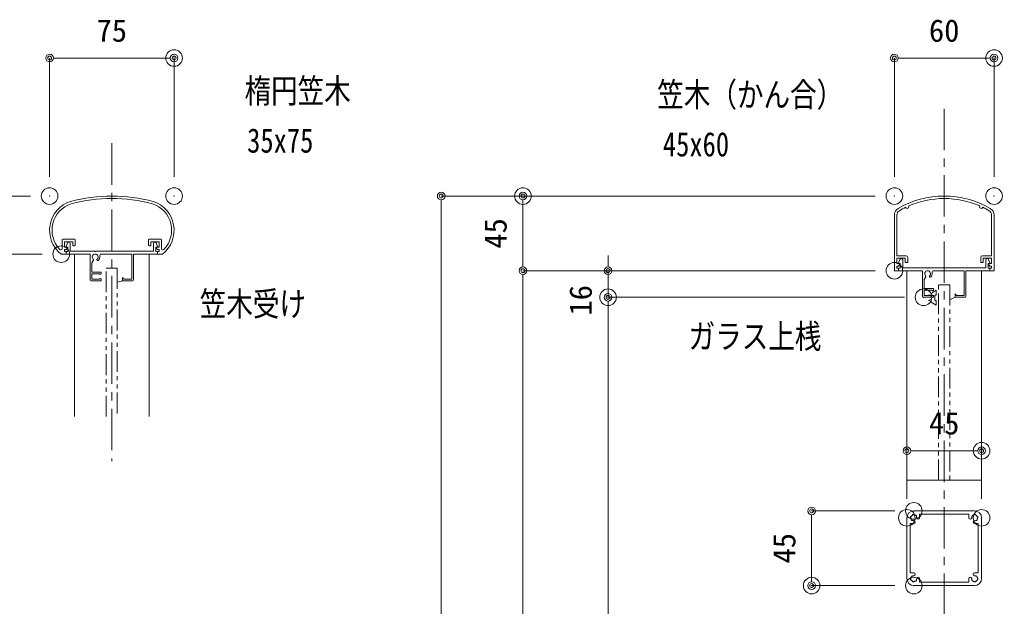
# Model space of a CAD drawing. Units: millimetres, scale not verified. Extents: x -3580 to 3580, y -1188 to 1188.
# Drawn here: x 1485 to 2077, y 170 to 523 of the extents above; entities that cross this region are included whole.
import ezdxf
from ezdxf.enums import TextEntityAlignment as Align

# ---------------------------------------------------------------- set-up
doc = ezdxf.new("R2010")
doc.units = ezdxf.units.MM
doc.header["$LTSCALE"] = 20
doc.header["$PDMODE"] = 32
doc.header["$PDSIZE"] = 10
doc.linetypes.add('USER1', pattern=[2, 1.25, -0.25, 0.25, -0.25])
doc.linetypes.add('USER2', pattern=[1.25, 0.625, -0.125, 0.125, -0.125, 0.125, -0.125])
for name, color, linetype, lineweight in [('0-0_0', 7, 'Continuous', 18), ('0-1_DEFPOINTS', 7, 'Continuous', 18), ('0-3_アンカー', 4, 'Continuous', 18), ('0-5_6ﾊｯﾁﾝｸﾞ', 4, 'Continuous', 18), ('0-8_3中心線', 2, 'USER1', 18), ('0-9_41ｱﾙﾐ', 6, 'Continuous', 18), ('0-A_1手摺寸法', 7, 'Continuous', 18), ('0-B_42ｱﾙﾐ部品', 6, 'Continuous', 18), ('0-D_CYAN', 4, 'Continuous', 18), ('0-E_2a', 1, 'USER2', 18)]:
    doc.layers.add(name, color=color, linetype=linetype, lineweight=lineweight)
doc.styles.add('ＭＳ ゴシック', font='')
doc.styles.get('ＭＳ ゴシック').set_extended_font_data('MS Gothic')

# ---------------------------------------------------------------- blocks, each defined once
blk = doc.blocks.new('HK-001')
at = {"layer": '0-0_0'}
for p, q in [((-30, 0), (-30, 33.59)), ((-28.5, 9), (-28.5, 33.59)), ((28.5, 9), (28.5, 33.59)), ((30, 0), (30, 33.59)), ((-23, 9), (-28.5, 9)), ((-23.5, 7.5), (-28.5, 7.5)), ((-28.5, 4.3), (-28.5, 7.5)), ((-23.5, 5), (-23.5, 7.5)), ((-22, 5), (-22, 8)), ((22, 5), (22, 8)), ((23, 9), (28.5, 9)), ((23.5, 5), (23.5, 7.5)), ((23.5, 7.5), (28.5, 7.5)), ((28.5, 4.3), (28.5, 7.5)), ((-27.5, 0), (-30, 0)), ((-26.87, 4.3), (-28.5, 4.3)), ((-28.5, 1.5), (-28.5, 2.8)), ((-28.5, 1.5), (-28.5, 2.8)), ((-27.5, 2.8), (-28.5, 2.8)), ((-27.5, 1.5), (-28.5, 1.5)), ((-27.5, 2.8), (-26.71, 3.99)), ((-27.5, 0), (-27.5, 1.5)), ((-22, 5), (-23.5, 5)), ((22, 5), (23.5, 5)), ((27.5, 2.8), (26.71, 3.99)), ((26.87, 4.3), (28.5, 4.3)), ((27.5, 2.8), (28.5, 2.8)), ((27.5, 1.5), (28.5, 1.5)), ((27.5, 0), (27.5, 1.5)), ((27.5, 0), (30, 0)), ((28.5, 1.5), (28.5, 2.8)), ((28.5, 1.5), (28.5, 2.8))]:
    blk.add_line(p, q, dxfattribs=at)
for centre, radius, start, end in [((0, -10), 55, 90, 120.32807), ((0, -10), 53.5, 90, 113.56076), ((0, -10), 55, 59.67193, 90), ((0, -10), 53.5, 66.43924, 90), ((-25.5, 33.59), 4.5, 120.32807, 180), ((-25.5, 33.59), 3, 120.32807, 180), ((0, -10), 53.5, 115.69292, 120.32807), ((-22.25, 38.54), 1, 199.12574, 30.12794), ((22.25, 38.54), 1, 149.87206, 340.87426), ((0, -10), 53.5, 59.67193, 64.30708), ((25.5, 33.59), 3, 0, 59.67193), ((25.5, 33.59), 4.5, 0, 59.67193), ((-23, 8), 1, 0, 90), ((23, 8), 1, 90, 180), ((-26.87, 4.1), 0.2, 326.30993, 90), ((26.87, 4.1), 0.2, 90, 213.69007)]:
    blk.add_arc(centre, radius, start, end, dxfattribs=at)
blk = doc.blocks.new('_ORIGIN2')
at = {"layer": '0-0_0'}
blk.add_line((-0.5, 0), (-1, 0), dxfattribs=at)
for radius in [0.5, 0.25]:
    blk.add_circle((0, 0), radius, dxfattribs=at)
blk = doc.blocks.new('D92')
at = {"layer": '0-1_DEFPOINTS'}
for p in [(4111.15, 924.21), (4051.15, 841.05), (4111.15, 841.05)]:
    blk.add_point(p, dxfattribs=at)
at = {"layer": '0-A_1手摺寸法'}
for p, q in [((4051.15, 852.55), (4051.15, 924.21)), ((4055.75, 924.21), (4106.55, 924.21)), ((4111.15, 852.55), (4111.15, 924.21))]:
    blk.add_line(p, q, dxfattribs=at)
at = {"layer": '0-A_1手摺寸法', "xscale": 4.6, "yscale": 4.6, "rotation": 180}
blk.add_blockref('_ORIGIN2', (4051.15, 924.21), dxfattribs=at)
at = {"layer": '0-A_1手摺寸法', "xscale": 4.6, "yscale": 4.6}
blk.add_blockref('_ORIGIN2', (4111.15, 924.21), dxfattribs=at)
at = {"layer": '0-A_1手摺寸法', "style": 'ＭＳ ゴシック'}
blk.add_text('60', height=13.49, dxfattribs=at).set_placement((4071.95, 929.96), align=Align.BOTTOM_LEFT)
blk = doc.blocks.new('D93')
at = {"layer": '0-1_DEFPOINTS'}
for p in [(3827.44, 841.05), (4051.15, 841.05), (4051.15, 796.05)]:
    blk.add_point(p, dxfattribs=at)
at = {"layer": '0-A_1手摺寸法'}
for p, q in [((4039.65, 841.05), (3827.44, 841.05)), ((3827.44, 800.65), (3827.44, 836.45)), ((4039.65, 796.05), (3827.44, 796.05))]:
    blk.add_line(p, q, dxfattribs=at)
at = {"layer": '0-A_1手摺寸法', "xscale": 4.6, "yscale": 4.6}
for p, rotation in [((3827.44, 841.05), 90), ((3827.44, 796.05), 270)]:
    blk.add_blockref('_ORIGIN2', p, dxfattribs=dict(at, rotation=rotation))
at = {"layer": '0-A_1手摺寸法', "style": 'ＭＳ ゴシック'}
blk.add_text('45', height=13.49, rotation=90, dxfattribs=at).set_placement((3821.69, 809.35), align=Align.BOTTOM_LEFT)
blk = doc.blocks.new('HK-007')
at = {"layer": '0-9_41ｱﾙﾐ'}
for p, q in [((-30, 3.25), (-30, 8.5)), ((-29.5, 9), (-22.5, 9)), ((-28.5, 4.3), (-28.5, 7.5)), ((-28.5, 4.3), (-28.5, 7.5)), ((-28.5, 7.5), (-23.5, 7.5)), ((-23.5, 5.5), (-23.5, 7.5)), ((-22, 5.5), (-22, 8.5)), ((22, 5.5), (22, 8.5)), ((29.5, 9), (22.5, 9)), ((23.5, 5.5), (23.5, 7.5)), ((28.5, 7.5), (23.5, 7.5)), ((28.5, 4.3), (28.5, 7.5)), ((28.5, 4.3), (28.5, 7.5)), ((30, 3.25), (30, 8.5)), ((-30.5, 0), (-27.5, 0)), ((-28.5, 4.3), (-26.7, 4.3)), ((-28.5, 1.5), (-28.5, 2.8)), ((-28.5, 2.8), (-27.5, 2.8)), ((-28.5, 1.5), (-27.5, 1.5)), ((-26.53, 3.99), (-27.5, 2.8)), ((-27.5, 0), (-27.5, 1.5)), ((-27.5, 1), (-27.5, 0)), ((-23, 5), (-22.5, 5)), ((23, 5), (22.5, 5)), ((26.53, 3.99), (27.5, 2.8)), ((28.5, 4.3), (26.7, 4.3)), ((28.5, 2.8), (27.5, 2.8)), ((27.5, 0), (27.5, 1.5)), ((28.5, 1.5), (27.5, 1.5)), ((30.5, 0), (27.5, 0)), ((28.5, 1.5), (28.5, 2.8))]:
    blk.add_line(p, q, dxfattribs=at)
for centre, radius, start, end in [((-19.2, 14.39), 18.3, 108.03854, 231.86719), ((-19.2, 14.39), 16.8, 108.19177, 223.97638), ((0.25, -65), 100, 90.14257, 104.54589), ((0.25, -65), 98.5, 90.14257, 104.51882), ((-0.25, -65), 100, 75.45411, 89.85743), ((-0.25, -65), 98.5, 75.48118, 89.85743), ((19.2, 14.39), 16.8, 316.02362, 71.80823), ((19.2, 14.39), 18.3, 308.13281, 71.96146), ((-29.5, 8.5), 0.5, 90, 180), ((-22.5, 8.5), 0.5, 0, 90), ((22.5, 8.5), 0.5, 90, 180), ((29.5, 8.5), 0.5, 0, 90), ((-30.75, 3.25), 0.75, 223.97638, 0), ((-26.7, 4.1), 0.2, 326.30993, 90), ((-23, 5.5), 0.5, 180, 270), ((-22.5, 5.5), 0.5, 270, 0), ((22.5, 5.5), 0.5, 180, 270), ((23, 5.5), 0.5, 270, 0), ((26.7, 4.1), 0.2, 90, 213.69007), ((30.75, 3.25), 0.75, 180, 316.02362)]:
    blk.add_arc(centre, radius, start, end, dxfattribs=at)
at = {"layer": '0-D_CYAN'}
blk.add_line((-27.5, 0), (-27.5, 1), dxfattribs=at)
blk = doc.blocks.new('D109')
at = {"layer": '0-1_DEFPOINTS'}
for p in [(3617.38, 924.21), (3542.38, 841.05), (3617.38, 841.05)]:
    blk.add_point(p, dxfattribs=at)
at = {"layer": '0-A_1手摺寸法'}
for p, q in [((3542.38, 852.55), (3542.38, 924.21)), ((3546.98, 924.21), (3612.78, 924.21)), ((3617.38, 852.55), (3617.38, 924.21))]:
    blk.add_line(p, q, dxfattribs=at)
at = {"layer": '0-A_1手摺寸法', "xscale": 4.6, "yscale": 4.6, "rotation": 180}
blk.add_blockref('_ORIGIN2', (3542.38, 924.21), dxfattribs=at)
at = {"layer": '0-A_1手摺寸法', "xscale": 4.6, "yscale": 4.6}
blk.add_blockref('_ORIGIN2', (3617.38, 924.21), dxfattribs=at)
at = {"layer": '0-A_1手摺寸法', "style": 'ＭＳ ゴシック'}
blk.add_text('75', height=13.49, dxfattribs=at).set_placement((3570.68, 929.96), align=Align.BOTTOM_LEFT)
blk = doc.blocks.new('D110')
at = {"layer": '0-1_DEFPOINTS'}
for p in [(3542.38, 841.05), (3496.83, 806.05), (3549.38, 806.05)]:
    blk.add_point(p, dxfattribs=at)
at = {"layer": '0-A_1手摺寸法'}
for p, q in [((3496.83, 845.65), (3496.83, 850.25)), ((3530.88, 841.05), (3496.83, 841.05)), ((3496.83, 841.05), (3496.83, 806.05)), ((3537.88, 806.05), (3496.83, 806.05)), ((3496.83, 801.45), (3496.83, 796.85))]:
    blk.add_line(p, q, dxfattribs=at)
at = {"layer": '0-A_1手摺寸法', "xscale": 4.6, "yscale": 4.6}
for p, rotation in [((3496.83, 841.05), 270), ((3496.83, 806.05), 90)]:
    blk.add_blockref('_ORIGIN2', p, dxfattribs=dict(at, rotation=rotation))
at = {"layer": '0-A_1手摺寸法', "style": 'ＭＳ ゴシック'}
blk.add_text('35', height=13.49, rotation=90, dxfattribs=at).set_placement((3491.08, 814.35), align=Align.BOTTOM_LEFT)
blk = doc.blocks.new('D106')
at = {"layer": '0-1_DEFPOINTS'}
blk.add_point((4051.15, 841.05), dxfattribs=at)
at = {"layer": '0-A_1手摺寸法'}
for p, q in [((4039.65, 841.05), (3778.21, 841.05)), ((3778.21, 836.45), (3778.21, -254.35))]:
    blk.add_line(p, q, dxfattribs=at)
at = {"layer": '0-A_1手摺寸法', "xscale": 4.6, "yscale": 4.6, "rotation": 90}
blk.add_blockref('_ORIGIN2', (3778.21, 841.05), dxfattribs=at)
blk = doc.blocks.new('D85')
at = {"layer": '0-1_DEFPOINTS'}
blk.add_point((4051.15, 796.05), dxfattribs=at)
at = {"layer": '0-A_1手摺寸法'}
for p, q in [((4039.65, 796.05), (3827.44, 796.05)), ((3827.44, 791.45), (3827.44, -154.35))]:
    blk.add_line(p, q, dxfattribs=at)
at = {"layer": '0-A_1手摺寸法', "xscale": 4.6, "yscale": 4.6, "rotation": 90}
blk.add_blockref('_ORIGIN2', (3827.44, 796.05), dxfattribs=at)
blk = doc.blocks.new('D111')
at = {"layer": '0-1_DEFPOINTS'}
for p in [(4051.15, 796.05), (3878.71, 780.05), (4068.65, 780.05)]:
    blk.add_point(p, dxfattribs=at)
at = {"layer": '0-A_1手摺寸法'}
for p, q in [((3878.71, 800.65), (3878.71, 805.25)), ((4039.65, 796.05), (3878.71, 796.05)), ((3878.71, 796.05), (3878.71, 780.05)), ((4057.15, 780.05), (3878.71, 780.05)), ((3878.71, 775.45), (3878.71, 770.85))]:
    blk.add_line(p, q, dxfattribs=at)
at = {"layer": '0-A_1手摺寸法', "xscale": 4.6, "yscale": 4.6}
for p, rotation in [((3878.71, 796.05), 270), ((3878.71, 780.05), 90)]:
    blk.add_blockref('_ORIGIN2', p, dxfattribs=dict(at, rotation=rotation))
at = {"layer": '0-A_1手摺寸法', "style": 'ＭＳ ゴシック'}
blk.add_text('16', height=13.49, rotation=90, dxfattribs=at).set_placement((3872.96, 769.08), align=Align.BOTTOM_LEFT)
blk = doc.blocks.new('D112')
at = {"layer": '0-1_DEFPOINTS'}
blk.add_point((4068.65, 780.05), dxfattribs=at)
at = {"layer": '0-A_1手摺寸法'}
for p, q in [((4057.15, 780.05), (3878.71, 780.05)), ((3878.71, 775.45), (3878.71, -138.35))]:
    blk.add_line(p, q, dxfattribs=at)
at = {"layer": '0-A_1手摺寸法', "xscale": 4.6, "yscale": 4.6, "rotation": 90}
blk.add_blockref('_ORIGIN2', (3878.71, 780.05), dxfattribs=at)
blk = doc.blocks.new('HK-013')
at = {"layer": '0-B_42ｱﾙﾐ部品'}
for p, q in [((-22.5, 18.3), (-22.5, -18.3)), ((-22.5, 18.3), (-22.5, 18.3)), ((18.3, 22.5), (-18.3, 22.5)), ((14.8, 20.5), (-14.8, 20.5)), ((-14.8, 20.5), (-14.8, 18.3)), ((14.8, 20.5), (14.8, 18.3)), ((22.5, 18.3), (22.5, -18.3)), ((-20.5, 14.8), (-20.5, -14.8)), ((-18.3, 14.8), (-20.5, 14.8)), ((18.3, 14.8), (20.5, 14.8)), ((20.5, 14.8), (20.5, -14.8)), ((-18.3, -14.8), (-20.5, -14.8)), ((18.3, -14.8), (20.5, -14.8)), ((-22.5, -18.3), (-22.5, -18.3)), ((18.3, -22.5), (-18.3, -22.5)), ((-14.8, -20.5), (-14.8, -18.3)), ((14.8, -20.5), (-14.8, -20.5)), ((14.8, -20.5), (14.8, -18.3))]:
    blk.add_line(p, q, dxfattribs=at)
for centre, radius, start, end in [((-18.3, 18.3), 4.2, 90, 180), ((-19.75, 18.69), 0.5, 165, 232.97569), ((-19.75, 18.69), 0.5, 97.02431, 165), ((-18.3, 18.3), 1.75, 180.35889, 195), ((-18.3, 18.3), 1.75, 195, 209.64111), ((-18.3, 18.3), 1.75, 135, 149.64111), ((-18.3, 18.3), 1.75, 120.35889, 135), ((-18.69, 19.75), 0.5, 105, 172.97569), ((-18.69, 19.75), 0.5, 37.02431, 105), ((-18.3, 18.3), 1.75, 75, 89.64111), ((-18.3, 18.3), 1.75, 60.35889, 75), ((-17.24, 19.36), 0.5, 45, 112.97569), ((-17.24, 19.36), 0.5, 337.02431, 45), ((-18.3, 18.3), 1.75, 15, 29.64111), ((-18.3, 18.3), 1.75, 0.35889, 15), ((-15.67, 18.3), 0.875, 180, 0), ((15.68, 18.3), 0.875, 180, 360), ((18.3, 18.3), 1.75, 165, 179.64111), ((18.3, 18.3), 1.75, 150.35889, 165), ((17.24, 19.36), 0.5, 135, 202.97569), ((17.24, 19.36), 0.5, 67.02431, 135), ((18.3, 18.3), 1.75, 105, 119.64111), ((18.3, 18.3), 1.75, 90.35889, 105), ((18.69, 19.75), 0.5, 75, 142.97569), ((18.3, 18.3), 4.2, 0, 90), ((18.69, 19.75), 0.5, 7.02431, 75), ((18.3, 18.3), 1.75, 45, 59.64111), ((18.3, 18.3), 1.75, 30.35889, 45), ((19.75, 18.69), 0.5, 15, 82.97569), ((18.3, 18.3), 1.75, 330.35889, 345), ((18.3, 18.3), 1.75, 345, 359.64111), ((19.75, 18.69), 0.5, 307.02431, 15), ((-19.36, 17.24), 0.5, 157.02431, 225), ((-19.36, 17.24), 0.5, 225, 292.97569), ((-18.3, 18.3), 1.75, 240.35889, 255), ((-18.3, 18.3), 1.75, 255, 270), ((-18.3, 15.68), 0.875, 270, 90), ((18.3, 15.68), 0.875, 90, 270), ((18.3, 18.3), 1.75, 270, 285), ((18.3, 18.3), 1.75, 285, 299.64111), ((19.36, 17.24), 0.5, 247.02431, 315), ((19.36, 17.24), 0.5, 315, 22.97569), ((-18.3, -18.3), 1.75, 150.35889, 165), ((-19.36, -17.24), 0.5, 135, 202.97569), ((-19.36, -17.24), 0.5, 67.02431, 135), ((-18.3, -18.3), 1.75, 105, 119.64111), ((-18.3, -18.3), 1.75, 90, 105), ((-18.3, -15.68), 0.875, 270, 90), ((-15.68, -18.3), 0.875, 360, 180), ((15.67, -18.3), 0.875, 0, 180), ((18.3, -15.68), 0.875, 90, 270), ((18.3, -18.3), 1.75, 75, 90), ((18.3, -18.3), 1.75, 60.35889, 75), ((19.36, -17.24), 0.5, 45, 112.97569), ((19.36, -17.24), 0.5, 337.02431, 45), ((18.3, -18.3), 1.75, 15, 29.64111), ((-18.3, -18.3), 4.2, 180, 270), ((-19.75, -18.69), 0.5, 127.02431, 195), ((-19.75, -18.69), 0.5, 195, 262.97569), ((-18.3, -18.3), 1.75, 165, 179.64111), ((-18.3, -18.3), 1.75, 210.35889, 225), ((-18.3, -18.3), 1.75, 225, 239.64111), ((-18.69, -19.75), 0.5, 187.02431, 255), ((-18.69, -19.75), 0.5, 255, 322.97569), ((-18.3, -18.3), 1.75, 270.35889, 285), ((-18.3, -18.3), 1.75, 285, 299.64111), ((-17.24, -19.36), 0.5, 247.02431, 315), ((-17.24, -19.36), 0.5, 315, 22.97569), ((-18.3, -18.3), 1.75, 330.35889, 345), ((-18.3, -18.3), 1.75, 345, 359.64111), ((18.3, -18.3), 1.75, 180.35889, 195), ((18.3, -18.3), 1.75, 195, 209.64111), ((17.24, -19.36), 0.5, 157.02431, 225), ((17.24, -19.36), 0.5, 225, 292.97569), ((18.3, -18.3), 1.75, 240.35889, 255), ((18.3, -18.3), 1.75, 255, 269.64111), ((18.69, -19.75), 0.5, 217.02431, 285), ((18.3, -18.3), 4.2, 270, 360), ((18.69, -19.75), 0.5, 285, 352.97569), ((18.3, -18.3), 1.75, 300.35889, 315), ((18.3, -18.3), 1.75, 315, 329.64111), ((19.75, -18.69), 0.5, 277.02431, 345), ((18.3, -18.3), 1.75, 0.35889, 15), ((19.75, -18.69), 0.5, 345, 52.97569)]:
    blk.add_arc(centre, radius, start, end, dxfattribs=at)
blk = doc.blocks.new('D116')
at = {"layer": '0-1_DEFPOINTS'}
for p in [(4062.85, 651.37), (4001.31, 606.37), (4062.85, 606.37)]:
    blk.add_point(p, dxfattribs=at)
at = {"layer": '0-A_1手摺寸法'}
for p, q in [((4051.35, 651.37), (4001.31, 651.37)), ((4001.31, 646.77), (4001.31, 610.97)), ((4051.35, 606.37), (4001.31, 606.37))]:
    blk.add_line(p, q, dxfattribs=at)
at = {"layer": '0-A_1手摺寸法', "xscale": 4.6, "yscale": 4.6}
for p, rotation in [((4001.31, 651.37), 90), ((4001.31, 606.37), 270)]:
    blk.add_blockref('_ORIGIN2', p, dxfattribs=dict(at, rotation=rotation))
at = {"layer": '0-A_1手摺寸法', "style": 'ＭＳ ゴシック'}
blk.add_text('45', height=13.49, rotation=90, dxfattribs=at).set_placement((3995.56, 619.67), align=Align.BOTTOM_LEFT)
blk = doc.blocks.new('D117')
at = {"layer": '0-1_DEFPOINTS'}
for p in [(4103.65, 687.62), (4058.65, 647.17), (4103.65, 647.17)]:
    blk.add_point(p, dxfattribs=at)
at = {"layer": '0-A_1手摺寸法'}
for p, q in [((4058.65, 658.67), (4058.65, 687.62)), ((4063.25, 687.62), (4099.05, 687.62)), ((4103.65, 658.67), (4103.65, 687.62))]:
    blk.add_line(p, q, dxfattribs=at)
at = {"layer": '0-A_1手摺寸法', "xscale": 4.6, "yscale": 4.6, "rotation": 180}
blk.add_blockref('_ORIGIN2', (4058.65, 687.62), dxfattribs=at)
at = {"layer": '0-A_1手摺寸法', "xscale": 4.6, "yscale": 4.6}
blk.add_blockref('_ORIGIN2', (4103.65, 687.62), dxfattribs=at)
at = {"layer": '0-A_1手摺寸法', "style": 'ＭＳ ゴシック'}
blk.add_text('45', height=13.49, dxfattribs=at).set_placement((4071.95, 693.37), align=Align.BOTTOM_LEFT)
blk = doc.blocks.new('A$C411935DD')
at = {"layer": '0-9_41ｱﾙﾐ'}
for p, q in [((0.83, 22.79), (0.01, 20.57)), ((0.2, 20.3), (1, 20.3)), ((1, 17.5), (1, 20.3)), ((1.54, 23.3), (1.75, 23.3)), ((2.5, 17.8), (2.5, 22.55)), ((27.5, 17.8), (2.5, 17.8)), ((27.5, 17.8), (37.2, 17.8)), ((27.5, 17.8), (37.2, 17.8)), ((37.33, 17.59), (37.2, 17.8)), ((37.67, 17.59), (37.8, 17.8)), ((37.8, 17.8), (52.5, 17.8)), ((52.5, 17.8), (52.5, 22.55)), ((53.46, 23.3), (53.25, 23.3)), ((54.72, 20.3), (54, 20.3)), ((54, 20.3), (54, 20.29)), ((54, 17.5), (54, 20.3)), ((54.8, 20.3), (54, 20.3)), ((54.17, 22.79), (54.99, 20.57)), ((0, 16), (0, 17)), ((0, 16), (0, 17)), ((0, 17), (0, 16)), ((0, 16), (14.5, 16)), ((1, 17.5), (0.5, 17.5)), ((14.5, 16), (14.5, 0.5)), ((15.5, 16), (15.5, 1)), ((15.5, 16), (33.83, 16)), ((38.57, 12.4), (39.5, 10.79)), ((40.5, 16), (55, 16)), ((40.5, 16), (40.5, 0.5)), ((54, 17.5), (54.5, 17.5)), ((55, 16), (55, 17)), ((55, 16), (55, 17)), ((55, 17), (55, 16)), ((39.5, 10.79), (39.5, 5.2)), ((21, 0), (15, 0)), ((20, 1), (15.5, 1)), ((21, 2), (20, 1)), ((21, 2), (21, 0)), ((39.5, 5.2), (34, 5.2)), ((34, 5.2), (34, 4.35)), ((34, 0.85), (34, 0)), ((40, 0), (34, 0)), ((39.5, 4.2), (34.98, 4.2)), ((39.5, 1), (34.98, 1)), ((39.5, 4.2), (39.5, 1))]:
    blk.add_line(p, q, dxfattribs=at)
blk.add_lwpolyline([(0.28, 20.3), (1, 20.3), (1, 20.29)], dxfattribs=at)
for centre, radius, start, end in [((0.2, 20.5), 0.2, 159.78522, 270), ((1.54, 22.55), 0.75, 90, 161.56505), ((1.75, 22.55), 0.75, 0, 90), ((53.25, 22.55), 0.75, 90, 180), ((53.46, 22.55), 0.75, 18.43495, 90), ((54.8, 20.5), 0.2, 270, 20.21478), ((0.5, 17), 0.5, 90, 180), ((33.83, 15), 1, 348.46304, 90), ((37.5, 14.25), 2.75, 168.46304, 227.16041), ((35.97, 12.6), 0.5, 227.16041, 47.16041), ((37.5, 14.25), 1.75, 312.75874, 227.16041), ((37.5, 17.7), 0.2, 212.33353, 327.66647), ((39.03, 12.6), 0.5, 132.75874, 203.62063), ((54.5, 17), 0.5, 0, 90), ((15, 0.5), 0.5, 180, 270), ((34.5, 4.35), 0.5, 180, 342.5424), ((34.5, 0.85), 0.5, 17.4576, 180), ((40, 0.5), 0.5, 270, 0)]:
    blk.add_arc(centre, radius, start, end, dxfattribs=at)
blk = doc.blocks.new('A$C11FF1953')
at = {"layer": '0-3_アンカー'}
for p, q in [((4.57, 3.26), (3.8, 3.26)), ((3.8, 3.26), (3.8, -0.06)), ((4.57, -0.06), (3.8, -0.06))]:
    blk.add_line(p, q, dxfattribs=at)
at = {"layer": '0-5_6ﾊｯﾁﾝｸﾞ'}
for p, q in [((1.57, 4.2), (4.57, 6.1)), ((4.57, 6.1), (4.57, 3.26)), ((0.59, 3.2), (0, 3.2)), ((0.59, 0), (0, 0)), ((1.57, 4.2), (1.57, 3.35)), ((4.57, -0.06), (4.57, -2.9))]:
    blk.add_line(p, q, dxfattribs=at)
blk.add_lwpolyline([(1.57, -0.15), (1.57, -1), (4.57, -2.9)], dxfattribs=at)
for centre, start, end in [((1.07, 3.35), 197.4576, 0), ((1.07, -0.15), 0, 162.5424)]:
    blk.add_arc(centre, 0.5, start, end, dxfattribs=at)

msp = doc.modelspace()

# ---------------------------------------------------------------- linework, layer by layer
at = {"layer": '0-0_0'}
for p, q in [((1517.83, 382.11), (1517.83, 284.25)), ((1562.83, 382.11), (1562.83, 284.25)), ((2019.1, 372.11), (2019.1, 245.88)), ((2064.1, 372.11), (2064.1, 245.88))]:
    msp.add_line(p, q, dxfattribs=at)
at = {"layer": '0-1_DEFPOINTS'}
msp.add_line((2064.1, 245.88), (2019.1, 245.88), dxfattribs=at)
at = {"layer": '0-8_3中心線'}
for p, q in [((2041.6, 469.74), (2041.6, -842.62)), ((1540.33, 448.96), (1540.33, 257.31))]:
    msp.add_line(p, q, dxfattribs=at)
at = {"layer": '0-D_CYAN'}
for p, q in [((1546.83, 366.11), (1543.63, 365.17)), ((2048.1, 356.11), (2044.9, 354.54))]:
    msp.add_line(p, q, dxfattribs=at)
at = {"layer": '0-E_2a'}
for p, q in [((1536.83, 284.25), (1536.83, 373.67)), ((1536.83, 373.67), (1543.63, 373.67)), ((1543.63, 373.67), (1543.63, 284.25)), ((2038.1, 245.88), (2038.1, 363.67)), ((2038.1, 363.67), (2044.9, 363.67)), ((2044.9, 363.67), (2044.9, 245.88))]:
    msp.add_line(p, q, dxfattribs=at)

# ---------------------------------------------------------------- block references
at = {"layer": '0-0_0'}
msp.add_blockref('HK-007', (1540.33, 382.11), dxfattribs=at)
at = {"layer": '0-3_アンカー'}
msp.add_blockref('A$C11FF1953', (2032.16, 354.21), dxfattribs=at)
at = {"layer": '0-9_41ｱﾙﾐ'}
msp.add_blockref('HK-001', (2041.6, 372.11), dxfattribs=at)
at = {"layer": '0-9_41ｱﾙﾐ', "xscale": -1}
msp.add_blockref('HK-013', (2041.6, 204.93), dxfattribs=at)
at = {"layer": '0-A_1手摺寸法'}
for name in ['D109', 'D92', 'D110', 'D106', 'D93', 'D111', 'D85', 'D112', 'D117', 'D116']:
    msp.add_blockref(name, (-2039.54, -423.94), dxfattribs=at)
at = {"layer": '0-B_42ｱﾙﾐ部品', "xscale": -1}
for p in [(1567.83, 366.11), (2069.1, 356.11)]:
    msp.add_blockref('A$C411935DD', p, dxfattribs=at)

# ---------------------------------------------------------------- texts
at = {"layer": '0-0_0', "style": 'ＭＳ ゴシック', "width": 0.8}
for s, p in [('楕円笠木', (1620.25, 468.78)), ('笠木（かん合）', (1868.8, 466.52)), ('35x75', (1621.81, 438.85)), ('45x60', (1872.17, 436.59)), ('笠木受け', (1593.26, 340.42)), ('ガラス上桟', (1887.66, 320.88))]:
    msp.add_text(s, height=14.66, dxfattribs=at).set_placement(p, align=Align.BOTTOM_LEFT)

doc.saveas('drawing.dxf')
